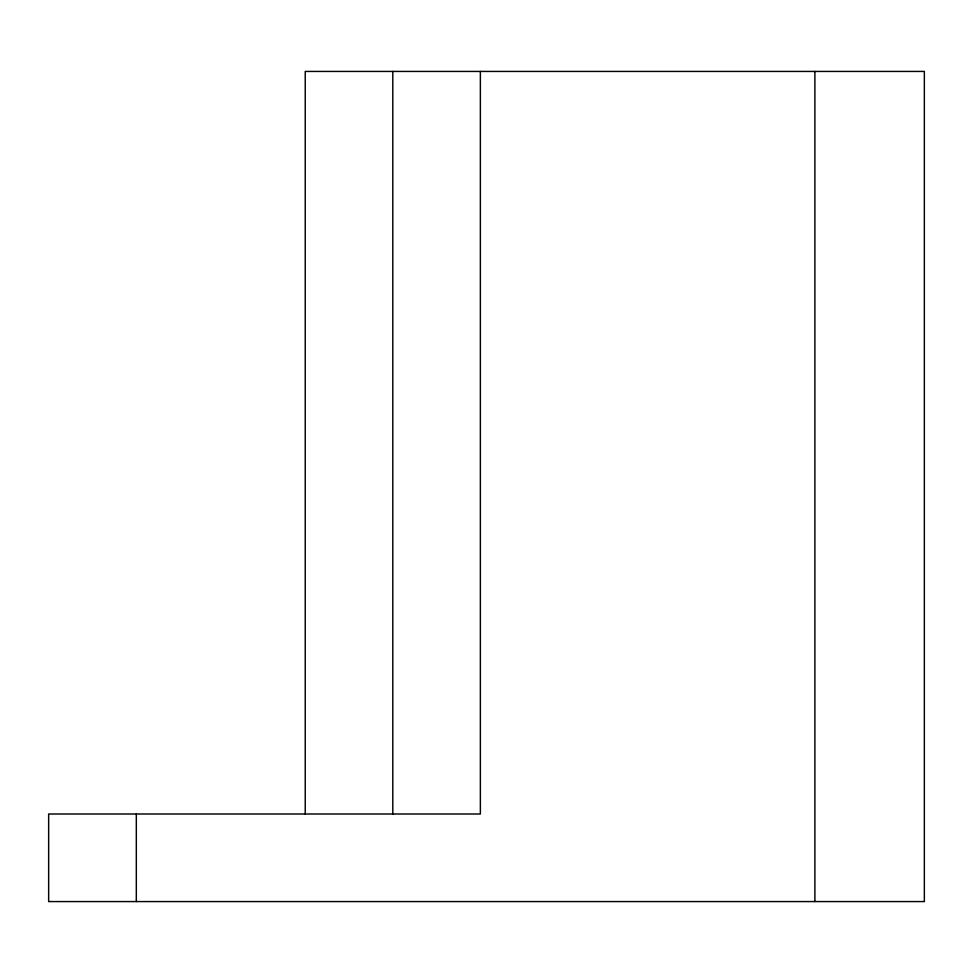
<?xml version="1.0" encoding="UTF-8"?>
<svg xmlns="http://www.w3.org/2000/svg" width="973" height="973" viewBox="0 0 973 973"><rect width="100%" height="100%" fill="white"/><g stroke="black" fill="none" stroke-linecap="round" stroke-linejoin="round"><path stroke-width="1.46" d="M814.888 71.43L814.888 901.57M480.37 71.43L480.37 814L48.65 814L48.65 901.57L924.35 901.57L924.35 71.43L305.23 71.43L305.23 814M392.8 71.43L392.8 814M136.317 814L136.317 901.57"/></g></svg>
